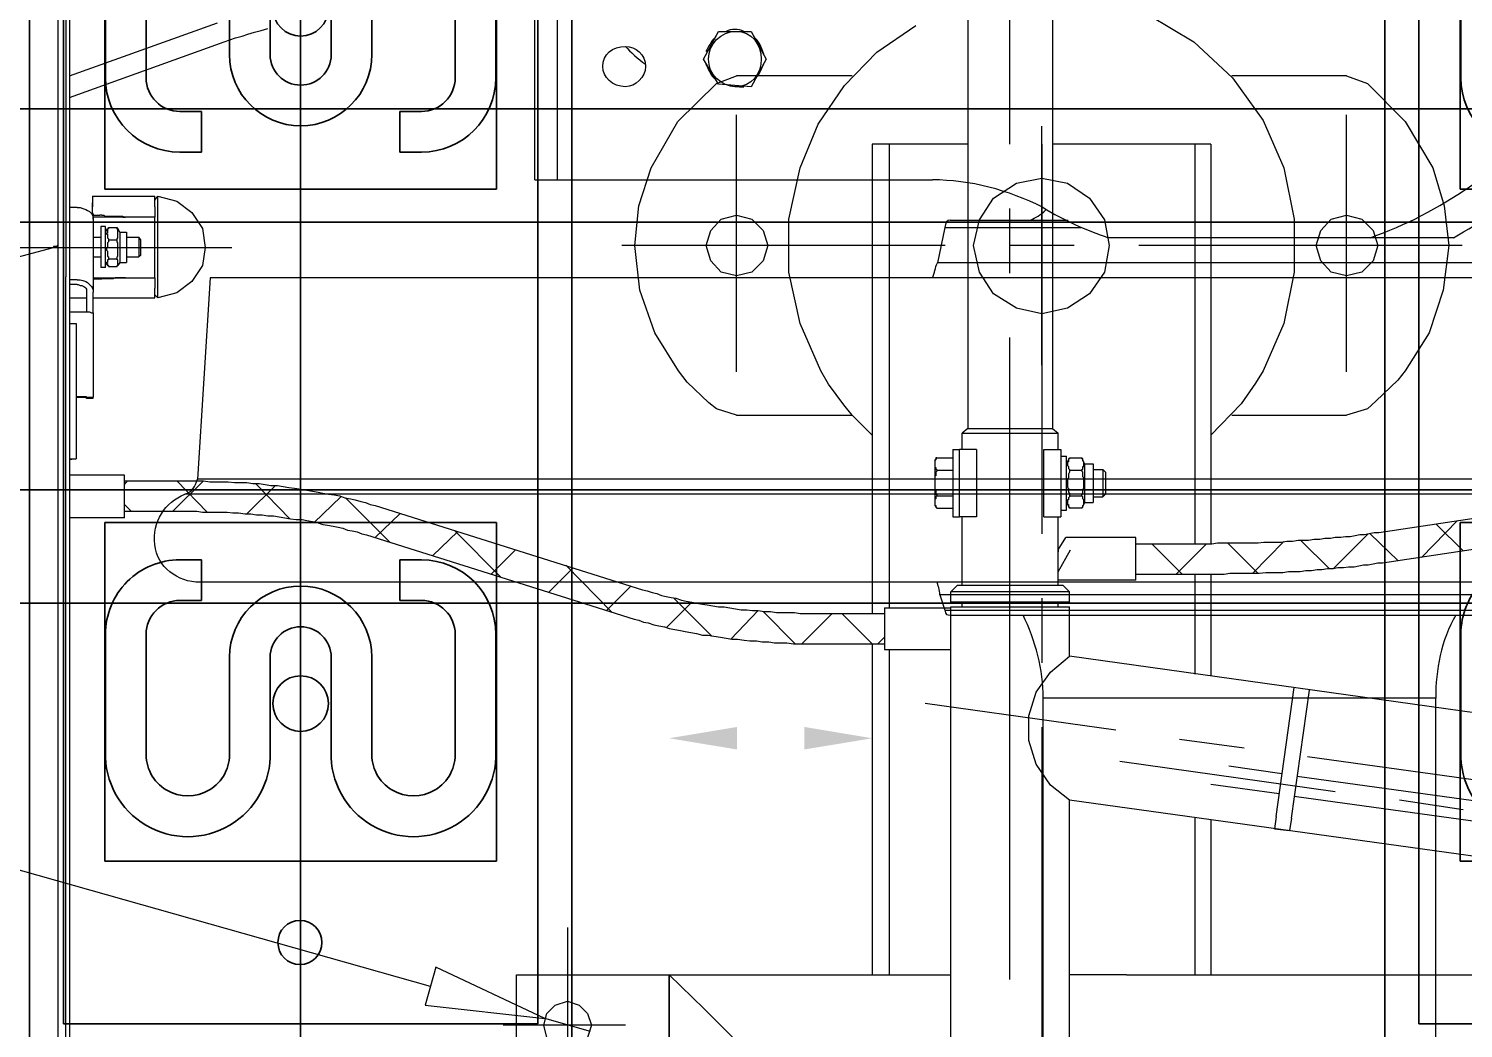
# Model space of a CAD drawing. Header units: millimetres. Extents: x 25083 to 52777, y 24772 to 45779.
# Drawn here: x 38318.5 to 38530.2, y 33867 to 34014.5 of the extents above; entities that cross this region are included whole.
import ezdxf

# ---------------------------------------------------------------- set-up
doc = ezdxf.new("R2010")
doc.units = ezdxf.units.MM
doc.layers.add('小车', color=7, linetype='Continuous')
doc.styles.get("Standard").update_dxf_attribs({"font": ''})
doc.styles.add('标准', font='', dxfattribs={"width": 0.667})
doc.styles.get('Standard').set_extended_font_data('SimSun')
doc.styles.get('标准').set_extended_font_data('FangSong_GB2312')
doc.dimstyles.new('15', dxfattribs={"dimtxt": 15, "dimasz": 10, "dimexe": 2, "dimexo": 1, "dimgap": 1, "dimtad": 1, "dimdsep": 46, "dimtxsty": 'Standard', "dimcen": 2.5, "dimadec": 0, "dimazin": 0, "dimtfac": 1, "dimtmove": 2, "dimatfit": 3, "dimfxl": 1, "dimtolj": 1, "dimarcsym": 0})
doc.dimstyles.new('ISO-25', dxfattribs={"dimtxt": 2.5, "dimasz": 2.5, "dimexe": 1.25, "dimexo": 0.625, "dimtad": 1, "dimtxsty": 'Standard', "dimcen": 2.5, "dimadec": 0, "dimazin": 0, "dimtfac": 1, "dimtmove": 0, "dimatfit": 3, "dimfxl": 1, "dimarcsym": 0})
doc.dimstyles.new('标准', dxfattribs={"dimtxt": 35, "dimasz": 4, "dimexe": 2, "dimexo": 0, "dimtad": 1, "dimdec": 1, "dimzin": 9, "dimdsep": 46, "dimtxsty": '标准', "dimcen": 0, "dimdle": 6, "dimazin": 2, "dimtfac": 1, "dimtdec": 1, "dimtmove": 0, "dimatfit": 3, "dimfxl": 1, "dimtolj": 1, "dimtzin": 0, "dimarcsym": 0})

# ---------------------------------------------------------------- blocks, each defined once
blk = doc.blocks.new('A$C6E4F4F8B')
for p, q in [((0, 70), (197.2, 70)), ((0, 70), (0, 0)), ((197.2, 70), (197.2, 0)), ((40.15, 63.8), (57.53, 63.8)), ((62.1, 63.92), (62.1, 6.08)), ((135.1, 63.92), (135.1, 6.08)), ((157.05, 63.8), (139.67, 63.8)), ((57.53, 57.8), (40.15, 57.8)), ((139.67, 57.8), (157.05, 57.8)), ((62.5, 52.83), (62.5, 49.63)), ((68.5, 52.83), (68.5, 49.63)), ((128.7, 52.83), (128.7, 49.63)), ((134.7, 52.83), (134.7, 49.63)), ((68.5, 49.63), (62.5, 49.63)), ((128.7, 49.63), (134.7, 49.63)), ((54.12, 45.5), (40.15, 45.5)), ((143.08, 45.5), (157.05, 45.5)), ((54.12, 39.5), (40.15, 39.5)), ((143.08, 39.5), (157.05, 39.5)), ((54.12, 30.5), (40.15, 30.5)), ((143.08, 30.5), (157.05, 30.5)), ((54.12, 24.5), (40.15, 24.5)), ((143.08, 24.5), (157.05, 24.5)), ((62.5, 17.17), (62.5, 20.37)), ((68.5, 20.37), (62.5, 20.37)), ((68.5, 17.17), (68.5, 20.37)), ((128.7, 17.17), (128.7, 20.37)), ((128.7, 20.37), (134.7, 20.37)), ((134.7, 17.17), (134.7, 20.37)), ((57.53, 12.2), (40.15, 12.2)), ((139.67, 12.2), (157.05, 12.2)), ((40.15, 6.2), (57.53, 6.2)), ((157.05, 6.2), (139.67, 6.2)), ((0, 0), (197.2, 0))]:
    blk.add_line(p, q)
at = {"color": 1}
for p, q in [((64, 63.92), (24, 63.92)), ((24, 63.92), (24, 6.08)), ((74, 63.92), (24, 63.92)), ((24, 63.92), (24, 6.08)), ((123.2, 63.92), (173.2, 63.92)), ((133.2, 63.92), (173.2, 63.92)), ((173.2, 63.92), (173.2, 6.08)), ((173.2, 63.92), (173.2, 6.08)), ((64, 6.08), (24, 6.08)), ((74, 6.08), (24, 6.08)), ((123.2, 6.08), (173.2, 6.08)), ((133.2, 6.08), (173.2, 6.08))]:
    blk.add_line(p, q, dxfattribs=at)
at = {"color": 6, "ltscale": 15}
for p, q in [((74, 6.08), (74, 63.92)), ((123.2, 6.08), (123.2, 63.92))]:
    blk.add_line(p, q, dxfattribs=at)
for centre in [(12, 34.89), (185.2, 34.89), (185.2, 34.89)]:
    blk.add_circle(centre, 3.25)
for centre in [(47.28, 35), (47.28, 35), (149.92, 35), (149.92, 35)]:
    blk.add_circle(centre, 4.1, dxfattribs=at)
for centre, radius, start, end in [((39.79, 51.65), 12.16, 88.3056, 271.6944), ((57.53, 52.83), 10.97, 0, 90), ((139.67, 52.83), 10.97, 90, 180), ((157.41, 51.65), 12.16, 268.3056, 91.6944), ((39.8, 51.65), 6.16, 86.7014, 273.2986), ((57.53, 52.83), 4.97, 0, 90), ((139.67, 52.83), 4.97, 90, 180), ((157.4, 51.65), 6.16, 266.7014, 93.2986), ((54.12, 35), 4.5, 270, 90), ((143.08, 35), 4.5, 90, 270), ((39.79, 18.35), 12.16, 88.3056, 271.6944), ((157.41, 18.35), 12.16, 268.3056, 91.6944), ((39.8, 18.35), 6.16, 86.7014, 273.2986), ((157.4, 18.35), 6.16, 266.7014, 93.2986), ((57.53, 17.17), 10.97, 270, 0), ((57.53, 17.17), 4.97, 270, 0), ((139.67, 17.17), 10.97, 180, 270), ((139.67, 17.17), 4.97, 180, 270)]:
    blk.add_arc(centre, radius, start, end)
at = {"ltscale": 15}
for centre, start, end in [((54.12, 35), 270, 90), ((143.08, 35), 90, 270)]:
    blk.add_arc(centre, 10.5, start, end, dxfattribs=at)
blk = doc.blocks.new('*D925')
at = {"color": 0, "lineweight": -2}
for p, q in [((29677.86, 34881.66), (29677.86, 32448.29)), ((40733.02, 34757.65), (40733.02, 32448.29)), ((29680.36, 32449.54), (40730.52, 32449.54))]:
    blk.add_line(p, q, dxfattribs=at)
at = {"color": 0}
for points in [[(29680.36, 32449.96), (29680.36, 32449.13), (29677.86, 32449.54)], [(40730.52, 32449.13), (40730.52, 32449.96), (40733.02, 32449.54)]]:
    blk.add_solid(points, dxfattribs=at)
at = {"layer": 'DEFPOINTS', "color": 0}
for p in [(29677.86, 34882.29), (40733.02, 34758.27), (40733.02, 32449.54)]:
    blk.add_point(p, dxfattribs=at)
at = {"color": 0, "insert": (35205.44, 32451.63), "char_height": 2.5, "attachment_point": 5}
blk.add_mtext('11055,15', dxfattribs=at)
blk = doc.blocks.new('zw$D2F4')
at = {"color": 7, "lineweight": 5}
for points in [[(766.48, 871.58), (766.48, 1149.36)], [(768.71, 871.95), (768.71, 1147.5)], [(798.42, 1145.64), (768.71, 1147.5)], [(753.49, 840.39), (753.49, 1147.13)], [(798.42, 841.87), (798.42, 1145.64)], [(812.9, 1097.74), (812.9, 1039.06)], [(812.9, 1097.74), (897.95, 1097.74)], [(812.9, 1094.39), (897.95, 1094.39)], [(827.02, 1070.63), (830.73, 1072.86)], [(830.73, 1072.86), (834.82, 1070.63)], [(826.65, 1065.8), (827.02, 1070.63)], [(834.82, 1070.63), (834.82, 1065.8)], [(830.73, 1063.57), (826.65, 1065.8)], [(834.82, 1065.8), (830.73, 1063.57)], [(751.63, 1037.95), (749.4, 1037.21)], [(751.63, 949.56), (751.63, 1037.95)], [(800.65, 949.19), (800.65, 1038.32)], [(805.85, 1037.21), (800.65, 1038.32)], [(748.66, 1036.46), (748.66, 951.42)], [(749.4, 1037.21), (749.4, 950.31)], [(805.85, 1037.21), (805.85, 1017.15)], [(806.96, 1036.46), (806.96, 1019.01)], [(676.24, 1022.72), (736.4, 1022.72)], [(736.4, 964.79), (736.4, 1022.72)], [(804.36, 962.19), (804.36, 1013.07)], [(681.07, 964.79), (736.4, 964.79)]]:
    blk.add_lwpolyline(points, dxfattribs=at)
for points in [[(753.49, 1147.13), (753.49, 1150.47), (755.72, 1153.44), (759.06, 1153.81)], [(759.06, 1153.81), (762.4, 1154.18), (765.37, 1152.33), (766.48, 1149.36)], [(766.48, 1149.36), (766.86, 1148.24), (767.6, 1147.87), (768.71, 1147.5)], [(832.59, 1084.37), (831.84, 1083.63), (830.73, 1082.51), (829.99, 1081.4)], [(829.99, 1072.48), (829.24, 1072.11), (828.13, 1071.74), (827.76, 1071)], [(834.07, 1071), (833.33, 1071.74), (832.59, 1072.11), (831.84, 1072.48)], [(827.02, 1069.51), (826.65, 1068.77), (826.65, 1067.66), (826.65, 1066.91)], [(834.82, 1066.91), (835.19, 1067.66), (835.19, 1068.77), (834.82, 1069.51)], [(827.76, 1065.43), (828.13, 1064.69), (829.24, 1064.31), (829.99, 1063.94)], [(831.47, 1063.94), (832.59, 1064.31), (833.33, 1064.69), (834.07, 1065.43)], [(751.63, 1037.95), (752.37, 1037.95), (753.12, 1038.32), (753.49, 1038.32)], [(798.42, 1039.06), (799.16, 1038.69), (799.91, 1038.69), (800.65, 1038.32)], [(808.82, 1022.72), (811.42, 1027.92), (812.9, 1033.49), (812.9, 1039.06)], [(749.4, 1037.21), (748.66, 1037.21), (748.66, 1036.83), (748.66, 1036.46)], [(806.96, 1036.46), (806.96, 1036.83), (806.59, 1037.21), (805.85, 1037.21)], [(736.4, 1022.72), (740.49, 1022.72), (744.95, 1023.84), (748.66, 1025.69)], [(806.96, 1024.58), (807.33, 1023.84), (807.71, 1023.09), (808.45, 1022.35)], [(808.82, 1022.72), (806.96, 1019.75), (805.48, 1016.41), (804.36, 1013.07)], [(804.36, 974.45), (808.08, 964.05), (814.39, 954.76), (823.3, 947.71)], [(748.66, 961.82), (744.95, 964.05), (740.49, 964.79), (736.4, 964.79)], [(804.36, 962.19), (808.82, 954.02), (815.13, 946.97), (822.56, 941.4)]]:
    blk.add_open_spline(points, degree=3, dxfattribs=at)
for points in [[(829.62, 1087.71), (828.13, 1087.71), (826.65, 1086.23), (826.65, 1084.37), (826.65, 1082.88), (828.13, 1081.4), (829.62, 1081.4), (831.47, 1081.4), (832.59, 1082.88), (832.59, 1084.37), (832.59, 1086.23), (831.47, 1087.71), (829.62, 1087.71)], [(830.73, 1072.11), (828.5, 1072.11), (826.65, 1070.26), (826.65, 1068.03), (826.65, 1065.8), (828.5, 1064.31), (830.73, 1064.31), (832.96, 1064.31), (834.82, 1065.8), (834.82, 1068.03), (834.82, 1070.26), (832.96, 1072.11), (830.73, 1072.11)]]:
    blk.add_open_spline(points, degree=3, knots=[0, 0, 0, 0, 1, 1, 1, 2, 2, 2, 3, 3, 3, 4, 4, 4, 4], dxfattribs=at)
blk = doc.blocks.new('*D468')
at = {"layer": 'DEFPOINTS', "color": 0}
for p in [(36394.73, 116814.5), (36374.45, 116811.67), (36378.59, 116781.93)]:
    blk.add_point(p, dxfattribs=at)
at = {"layer": '小车', "color": 0, "lineweight": -2}
for p, q in [((36394.73, 116814.5), (36388.79, 116857.13)), ((36374.45, 116811.67), (36396.71, 116814.77)), ((36398.31, 116788.72), (36395.28, 116810.54)), ((36378.59, 116781.93), (36400.85, 116785.03))]:
    blk.add_line(p, q, dxfattribs=at)
at = {"layer": '小车', "color": 0}
for points in [[(36395.94, 116810.63), (36394.62, 116810.44), (36394.73, 116814.5)], [(36398.98, 116788.81), (36397.65, 116788.62), (36398.87, 116784.75)]]:
    blk.add_solid(points, dxfattribs=at)
at = {"layer": '小车', "color": 0, "insert": (36409.43, 116840.3), "char_height": 35, "attachment_point": 5, "rotation": 277.9254, "style": '标准'}
blk.add_mtext('\\A1;30', dxfattribs=at)
blk = doc.blocks.new('*D471')
at = {"layer": 'DEFPOINTS', "color": 0}
for p in [(37119.2, 116894.7), (37119.2, 116859.78), (37149.16, 116859.78)]:
    blk.add_point(p, dxfattribs=at)
at = {"layer": '小车', "color": 0, "linetype": 'Continuous', "lineweight": -2}
for p, q in [((37119.2, 116860.78), (37119.2, 116896.7)), ((37149.16, 116860.78), (37149.16, 116896.7)), ((37139.16, 116894.7), (37129.2, 116894.7))]:
    blk.add_line(p, q, dxfattribs=at)
at = {"layer": '小车', "color": 0}
for points in [[(37129.2, 116896.37), (37129.2, 116893.04), (37119.2, 116894.7)], [(37139.16, 116896.37), (37139.16, 116893.04), (37149.16, 116894.7)]]:
    blk.add_solid(points, dxfattribs=at)
at = {"layer": '小车', "color": 0, "insert": (37185.09, 116894.7), "char_height": 15, "attachment_point": 5}
blk.add_mtext('\\A1;29.96', dxfattribs=at)
blk = doc.blocks.new('A$C1A4175F5')
at = {"layer": '小车', "color": 7, "lineweight": 0}
for points in [[(1270.51, 897.868), (1270.51, 773.561)], [(1271.63, 778.18), (1271.63, 898.288)], [(1269.95, 895.768), (1269.95, 773.421)], [(1124.925, 824.935), (1124.925, 751.163)], [(1137.384, 824.935), (1137.384, 751.163)], [(1247.132, 808.277), (1246.292, 808.557), (1245.452, 808.837), (1244.473, 809.117), (1243.633, 809.397), (1242.653, 809.677), (1241.673, 809.957), (1240.693, 810.237)], [(1110.646, 812.197), (1104.067, 808.277), (1098.328, 802.958), (1093.848, 796.658), (1090.768, 789.659)], [(1269.95, 803.238), (1248.112, 811.077)], [(1162.161, 789.659), (1159.501, 796.098), (1155.582, 801.838), (1150.822, 806.737), (1145.083, 810.657)], [(1269.95, 800.018), (1247.132, 808.277)], [(1081.529, 803.238), (1078.45, 802.118)], [(1081.529, 803.238), (1098.468, 803.238)], [(1154.462, 803.238), (1171.54, 803.238)], [(1174.48, 802.118), (1171.54, 803.238)], [(1078.45, 802.118), (1072.85, 796.518), (1068.791, 789.659)], [(1184.139, 789.659), (1180.219, 796.518), (1174.48, 802.118)], [(1101.547, 793.159), (1101.547, 734.085)], [(1101.547, 793.159), (1124.925, 793.159)], [(1103.927, 793.159), (1103.927, 734.085)], [(1111.486, 793.159), (1124.925, 793.159)], [(1137.384, 793.159), (1141.443, 793.159)], [(1137.384, 793.159), (1151.522, 793.159)], [(1149.002, 793.159), (1149.002, 724.706)], [(1151.522, 793.159), (1151.522, 723.866)], [(1068.791, 789.659), (1067.111, 784.06), (1066.411, 778.18)], [(1090.768, 789.659), (1089.228, 782.1), (1089.228, 774.261), (1090.768, 766.701), (1093.848, 759.702)], [(1159.081, 759.702), (1162.161, 766.701), (1163.841, 774.261), (1163.841, 782.1), (1162.161, 789.659)], [(1186.518, 778.18), (1185.959, 784.06), (1184.139, 789.659)], [(1256.931, 785.459), (1254.132, 784.759), (1251.892, 783.08), (1250.352, 780.7), (1249.932, 777.9), (1250.352, 775.24), (1251.892, 772.861), (1254.132, 771.181), (1256.931, 770.481)], [(1256.931, 770.481), (1256.931, 785.459)], [(1257.351, 784.899), (1256.931, 785.459)], [(1257.351, 783.92), (1257.351, 785.459)], [(1266.59, 785.459), (1257.351, 785.459)], [(1266.59, 785.459), (1266.59, 783.92)], [(1081.529, 771.601), (1081.529, 784.759)], [(1171.54, 771.601), (1171.54, 784.759)], [(1257.351, 783.92), (1257.351, 782.38)], [(1268.83, 783.78), (1268.41, 783.78), (1267.99, 783.64), (1267.57, 783.5), (1267.29, 783.36), (1267.01, 783.22), (1266.73, 782.94), (1266.59, 782.66), (1266.45, 782.38), (1266.45, 782.1)], [(1266.59, 784.34), (1266.59, 784.48)], [(1266.59, 782.94), (1266.59, 784.34)], [(1266.59, 782.94), (1266.59, 783.92)], [(1268.83, 783.78), (1269.95, 783.78)], [(1257.351, 773.421), (1257.351, 782.38)], [(1257.351, 782.38), (1266.45, 782.38)], [(1264.77, 782.52), (1264.63, 782.52), (1264.49, 782.52), (1264.211, 782.52), (1264.071, 782.52), (1263.931, 782.52), (1263.791, 782.52), (1263.651, 782.52), (1263.511, 782.52), (1263.231, 782.52), (1263.091, 782.52), (1262.951, 782.52), (1262.811, 782.52), (1262.671, 782.52), (1262.531, 782.52), (1262.391, 782.52), (1262.251, 782.52), (1262.111, 782.52), (1262.111, 782.38), (1261.971, 782.38), (1261.831, 782.38), (1261.691, 782.38)], [(1265.19, 782.66), (1265.05, 782.66), (1264.91, 782.66), (1264.77, 782.52)], [(1265.19, 782.66), (1265.47, 782.66)], [(1266.45, 782.66), (1266.31, 782.66), (1266.17, 782.66), (1266.03, 782.66), (1265.89, 782.66), (1265.75, 782.66), (1265.61, 782.66), (1265.47, 782.66)], [(1266.45, 782.8), (1266.45, 782.94)], [(1266.45, 782.94), (1266.59, 782.94)], [(1266.45, 782.94), (1266.73, 782.94)], [(1266.73, 782.94), (1266.45, 782.94)], [(1266.45, 782.8), (1266.45, 782.66)], [(1266.45, 782.1), (1266.45, 782.66)], [(1266.45, 782.1), (1266.45, 771.321)], [(1259.451, 779.02), (1259.731, 779.44)], [(1259.451, 776.78), (1259.451, 779.02)], [(1259.731, 779.44), (1259.731, 776.5)], [(1261.551, 779.44), (1259.731, 779.44)], [(1261.551, 780.14), (1261.551, 775.66)], [(1262.531, 780.14), (1261.551, 780.14)], [(1262.531, 780.14), (1262.811, 780.7)], [(1262.531, 780.14), (1262.531, 775.66)], [(1262.951, 779.02), (1262.951, 779.16), (1262.811, 779.3), (1262.811, 779.44), (1262.811, 779.58), (1262.811, 779.72), (1262.811, 779.86), (1262.811, 780), (1262.811, 780.14), (1262.811, 780.28), (1262.811, 780.42), (1262.811, 780.56), (1262.951, 780.7), (1262.951, 780.84)], [(1262.951, 780.7), (1262.811, 780.7)], [(1262.951, 776.5), (1262.811, 776.64), (1262.811, 776.78), (1262.811, 776.92), (1262.811, 777.06), (1262.811, 777.2), (1262.811, 777.34), (1262.811, 777.48), (1262.811, 777.62), (1262.811, 777.76), (1262.811, 777.9), (1262.811, 778.04), (1262.811, 778.18), (1262.811, 778.32), (1262.811, 778.46), (1262.811, 778.6), (1262.951, 778.74), (1262.951, 778.88), (1262.951, 779.02)], [(1264.211, 780.84), (1262.951, 780.84)], [(1262.951, 780.84), (1262.951, 780.7)], [(1264.211, 779.02), (1262.951, 779.02)], [(1264.211, 780.84), (1264.211, 780.7), (1264.35, 780.56), (1264.35, 780.42), (1264.35, 780.28), (1264.35, 780.14), (1264.35, 780), (1264.49, 780), (1264.49, 779.86), (1264.35, 779.86), (1264.35, 779.72), (1264.35, 779.58), (1264.35, 779.44), (1264.35, 779.3), (1264.211, 779.16), (1264.211, 779.02)], [(1264.35, 780.7), (1264.211, 780.7), (1264.211, 780.84)], [(1264.211, 779.02), (1264.211, 778.88), (1264.211, 778.74), (1264.35, 778.6), (1264.35, 778.46), (1264.35, 778.32), (1264.35, 778.18), (1264.35, 778.04), (1264.35, 777.9), (1264.49, 777.76), (1264.49, 777.62), (1264.49, 777.48), (1264.35, 777.34), (1264.35, 777.2), (1264.35, 777.06), (1264.35, 776.92), (1264.35, 776.78), (1264.35, 776.64), (1264.211, 776.5), (1264.211, 776.36), (1264.211, 776.22)], [(1264.63, 780.14), (1264.35, 780.7)], [(1264.63, 774.96), (1264.63, 780.98)], [(1264.63, 780.98), (1265.33, 780.98)], [(1265.33, 780.98), (1265.33, 774.96)], [(1266.45, 779.44), (1265.33, 779.44)], [(1066.411, 778.18), (1067.251, 771.601), (1069.35, 765.301), (1072.85, 759.702)], [(1180.079, 759.702), (1183.579, 765.301), (1185.819, 771.601), (1186.518, 778.18)], [(1271.63, 778.18), (1271.77, 778.18), (1271.77, 778.04), (1271.91, 778.04), (1272.05, 778.04), (1272.19, 778.04), (1272.33, 778.04), (1272.33, 777.9)], [(1271.63, 691.809), (1271.63, 778.18)], [(1284.368, 774.681), (1272.33, 777.9)], [(1259.451, 776.78), (1259.731, 776.5)], [(1261.551, 776.5), (1259.731, 776.5)], [(1262.531, 775.66), (1261.551, 775.66)], [(1262.531, 775.66), (1262.811, 775.24)], [(1262.951, 775.1), (1262.951, 775.24), (1262.811, 775.24), (1262.811, 775.38), (1262.811, 775.52), (1262.811, 775.66), (1262.811, 775.8), (1262.811, 775.94), (1262.811, 776.08), (1262.951, 776.08), (1262.951, 776.22)], [(1262.951, 776.22), (1262.951, 776.36), (1262.951, 776.5)], [(1264.211, 776.22), (1262.951, 776.22)], [(1264.211, 775.1), (1262.951, 775.1)], [(1264.211, 776.22), (1264.211, 776.08), (1264.35, 776.08), (1264.35, 775.94), (1264.35, 775.8), (1264.35, 775.66), (1264.49, 775.66), (1264.49, 775.52), (1264.35, 775.52), (1264.35, 775.38), (1264.35, 775.24), (1264.211, 775.24), (1264.211, 775.1)], [(1264.63, 775.66), (1264.35, 775.24)], [(1264.63, 774.96), (1265.33, 774.96)], [(1266.45, 776.5), (1265.33, 776.5)], [(1257.351, 773.421), (1257.351, 771.881)], [(1266.45, 773.421), (1257.351, 773.421)], [(1261.691, 773.421), (1261.831, 773.421), (1261.971, 773.421), (1262.111, 773.421), (1262.251, 773.421), (1262.391, 773.421), (1262.531, 773.421), (1262.671, 773.421), (1262.811, 773.421), (1262.951, 773.421), (1263.091, 773.421), (1263.231, 773.421), (1263.511, 773.281), (1263.651, 773.281), (1263.791, 773.281), (1263.931, 773.281), (1264.071, 773.281), (1264.211, 773.281), (1264.49, 773.281), (1264.63, 773.281), (1264.77, 773.281), (1264.91, 773.281), (1265.05, 773.281), (1265.19, 773.281)], [(1266.45, 773.281), (1265.19, 773.281)], [(1268.83, 773.141), (1268.41, 773.141), (1267.99, 773.001), (1267.57, 772.861), (1267.29, 772.721), (1267.01, 772.441), (1266.73, 772.161), (1266.59, 771.881), (1266.45, 771.601), (1266.45, 771.321)], [(1268.83, 773.141), (1269.95, 773.141)], [(1269.95, 773.421), (1269.95, 232.516)], [(1270.51, 232.376), (1270.51, 773.561)], [(1257.351, 770.901), (1256.931, 770.481)], [(1257.351, 770.481), (1257.351, 771.881)], [(1266.45, 769.781), (1266.45, 771.321)], [(1268.83, 772.441), (1268.69, 772.441), (1268.41, 772.301), (1268.13, 772.301), (1267.85, 772.161), (1267.71, 772.021), (1267.57, 771.881), (1267.43, 771.741), (1267.43, 771.461), (1267.43, 771.321)], [(1267.43, 771.321), (1267.43, 769.781)], [(1268.83, 772.441), (1269.95, 772.441)], [(1266.45, 770.481), (1257.351, 770.481)], [(1266.45, 768.241), (1266.45, 769.781)], [(1269.95, 770.481), (1267.43, 770.481)], [(1267.43, 769.781), (1267.43, 768.381)], [(1268.83, 768.381), (1268.41, 768.381), (1267.99, 768.381), (1267.57, 768.381), (1267.29, 768.381), (1267.01, 768.381), (1266.73, 768.241), (1266.59, 768.241), (1266.45, 768.241)], [(1266.45, 768.241), (1266.45, 755.782)], [(1269.95, 768.381), (1268.83, 768.381)], [(1269.95, 766.701), (1268.97, 766.701)], [(1268.97, 766.701), (1268.97, 746.683)], [(1072.85, 759.702), (1073.97, 758.302)], [(1073.97, 758.302), (1077.19, 755.223)], [(1093.848, 759.702), (1094.968, 757.882)], [(1094.968, 757.882), (1097.068, 754.803)], [(1157.961, 757.742), (1159.081, 759.702)], [(1175.6, 754.943), (1178.819, 758.022)], [(1178.819, 758.022), (1180.079, 759.702)], [(1155.722, 754.663), (1157.961, 757.742)], [(1268.83, 755.922), (1268.41, 755.922), (1267.99, 755.922), (1267.57, 755.922), (1267.29, 755.782), (1267.01, 755.782), (1266.73, 755.782), (1266.59, 755.782), (1266.45, 755.782)], [(1266.45, 755.642), (1266.45, 755.782)], [(1267.43, 755.782), (1267.43, 755.642)], [(1268.83, 755.782), (1268.69, 755.782), (1268.41, 755.782), (1268.13, 755.782), (1267.85, 755.782), (1267.71, 755.782), (1267.57, 755.782), (1267.43, 755.782)], [(1268.97, 755.922), (1268.83, 755.922)], [(1268.83, 755.782), (1268.97, 755.782)], [(1077.19, 755.223), (1078.45, 754.103)], [(1078.45, 754.103), (1081.529, 753.123)], [(1097.068, 754.803), (1101.547, 750.183)], [(1154.462, 753.123), (1155.722, 754.663)], [(1171.54, 753.123), (1174.48, 754.103)], [(1174.48, 754.103), (1175.6, 754.943)], [(1266.45, 755.642), (1266.59, 755.642)], [(1267.43, 755.642), (1266.45, 755.642)], [(1267.43, 755.642), (1267.57, 755.642)], [(1098.468, 753.123), (1081.529, 753.123)], [(1151.522, 750.183), (1154.462, 753.123)], [(1171.54, 753.123), (1154.462, 753.123)], [(1124.925, 751.163), (1124.085, 750.463)], [(1138.223, 750.463), (1124.085, 750.463)], [(1124.085, 748.083), (1124.085, 750.463)], [(1137.384, 751.163), (1124.925, 751.163)], [(1137.384, 751.163), (1138.223, 750.463)], [(1138.223, 748.083), (1138.223, 750.463)], [(1126.185, 748.083), (1123.665, 748.083)], [(1123.665, 748.083), (1123.665, 738.144)], [(1126.185, 738.144), (1126.185, 748.083)], [(1136.124, 748.083), (1138.643, 748.083)], [(1136.124, 748.083), (1136.124, 738.144)], [(1138.643, 738.144), (1138.643, 748.083)], [(1139.623, 748.083), (1138.643, 748.083)], [(1139.623, 748.083), (1139.623, 738.144)], [(1118.905, 745.983), (1118.905, 740.244)], [(1120.165, 745.983), (1118.905, 745.983)], [(1120.165, 745.983), (1120.585, 746.823)], [(1120.165, 745.983), (1120.165, 740.244)], [(1120.585, 745.004), (1120.585, 745.144), (1120.445, 745.144), (1120.445, 745.284), (1120.445, 745.424), (1120.445, 745.564), (1120.305, 745.564), (1120.305, 745.703), (1120.305, 745.843), (1120.305, 745.983), (1120.305, 746.123), (1120.305, 746.263), (1120.445, 746.403), (1120.445, 746.543), (1120.445, 746.683), (1120.585, 746.823)], [(1122.405, 746.823), (1120.585, 746.823)], [(1122.405, 746.823), (1122.405, 746.683), (1122.545, 746.683), (1122.545, 746.543), (1122.545, 746.403), (1122.545, 746.263), (1122.685, 746.263), (1122.685, 746.123), (1122.685, 745.983), (1122.685, 745.843), (1122.685, 745.703), (1122.545, 745.564), (1122.545, 745.424), (1122.545, 745.284), (1122.405, 745.144), (1122.405, 745.004)], [(1122.825, 745.983), (1122.405, 746.823)], [(1122.825, 739.124), (1122.825, 747.103)], [(1123.665, 747.103), (1122.825, 747.103)], [(1142.003, 746.823), (1139.623, 746.823)], [(1142.003, 746.823), (1142.143, 746.823), (1142.143, 746.683), (1142.143, 746.543), (1142.283, 746.403), (1142.283, 746.263), (1142.283, 746.123), (1142.283, 745.983)], [(1142.283, 746.403), (1142.003, 746.823)], [(1142.283, 745.983), (1142.283, 745.843), (1142.283, 745.703), (1142.283, 745.564), (1142.283, 745.424), (1142.143, 745.424), (1142.143, 745.284), (1142.143, 745.144), (1142.003, 745.144), (1142.003, 745.004)], [(1142.283, 746.403), (1142.283, 745.983)], [(1142.283, 745.983), (1142.283, 743.184)], [(1269.95, 746.683), (1268.97, 746.683)], [(1268.97, 746.683), (1269.95, 746.543)], [(1117.086, 744.724), (1117.506, 745.144)], [(1117.086, 744.724), (1117.086, 741.504)], [(1117.506, 745.144), (1117.506, 741.084)], [(1118.905, 745.144), (1117.506, 745.144)], [(1120.585, 741.224), (1120.585, 741.364), (1120.445, 741.644), (1120.445, 741.784), (1120.445, 741.924), (1120.445, 742.064), (1120.445, 742.204), (1120.305, 742.344), (1120.305, 742.484), (1120.305, 742.764), (1120.305, 742.904), (1120.305, 743.044), (1120.305, 743.184), (1120.305, 743.324), (1120.305, 743.464), (1120.305, 743.604), (1120.305, 743.744), (1120.305, 743.884), (1120.445, 744.024), (1120.445, 744.164), (1120.445, 744.304), (1120.445, 744.444), (1120.445, 744.724), (1120.585, 744.864), (1120.585, 745.004)], [(1122.405, 745.004), (1120.585, 745.004)], [(1122.405, 745.004), (1122.405, 744.864), (1122.405, 744.724), (1122.545, 744.444), (1122.545, 744.304), (1122.545, 744.164), (1122.545, 744.024), (1122.545, 743.884), (1122.685, 743.744), (1122.685, 743.604), (1122.685, 743.464), (1122.685, 743.324), (1122.685, 743.184), (1122.685, 743.044), (1122.685, 742.904), (1122.685, 742.764), (1122.685, 742.484), (1122.545, 742.344), (1122.545, 742.204), (1122.545, 742.064), (1122.545, 741.924)], [(1142.003, 745.004), (1139.623, 745.004)], [(1142.003, 745.004), (1142.003, 744.864), (1142.143, 744.724), (1142.143, 744.584), (1142.143, 744.444), (1142.143, 744.304), (1142.143, 744.164), (1142.283, 744.164), (1142.283, 744.024), (1142.283, 743.884), (1142.283, 743.744), (1142.283, 743.604), (1142.283, 743.464), (1142.283, 743.324), (1142.283, 743.184)], [(1142.283, 743.184), (1142.283, 743.044), (1142.283, 742.904), (1142.283, 742.764), (1142.283, 742.624), (1142.283, 742.484), (1142.283, 742.344), (1142.283, 742.204), (1142.143, 742.064), (1142.143, 741.924), (1142.143, 741.784), (1142.143, 741.644), (1142.143, 741.504), (1142.003, 741.364), (1142.003, 741.224)], [(1142.283, 743.184), (1142.283, 740.384)], [(1252.032, 743.464), (1251.192, 743.464), (1250.212, 743.464), (1249.232, 743.324), (1248.392, 743.324), (1247.412, 743.324), (1246.572, 743.324), (1245.592, 743.184), (1244.753, 743.184), (1243.773, 743.184), (1242.933, 743.044), (1241.953, 743.044), (1241.113, 742.904), (1240.273, 742.764), (1239.293, 742.764), (1238.453, 742.624), (1237.613, 742.484), (1236.773, 742.344), (1235.793, 742.204), (1234.954, 742.064), (1234.114, 741.924), (1233.274, 741.784), (1232.574, 741.644), (1231.734, 741.504), (1230.894, 741.364), (1230.054, 741.224), (1229.354, 740.944), (1228.514, 740.804), (1227.814, 740.664), (1226.974, 740.384), (1226.274, 740.244), (1225.574, 739.964), (1224.875, 739.824)], [(1261.831, 743.464), (1252.032, 743.464)], [(1261.831, 738.004), (1261.831, 744.304)], [(1261.831, 744.304), (1269.95, 744.304)], [(1036.874, 741.784), (1076.77, 735.765)], [(1117.086, 741.504), (1117.506, 741.084)], [(1118.905, 741.084), (1117.506, 741.084)], [(1120.585, 739.404), (1120.445, 739.544), (1120.445, 739.684), (1120.445, 739.824), (1120.305, 739.964), (1120.305, 740.104), (1120.305, 740.244), (1120.305, 740.384), (1120.305, 740.524), (1120.305, 740.664), (1120.445, 740.804), (1120.445, 740.944), (1120.445, 741.084), (1120.585, 741.224)], [(1122.405, 741.224), (1120.585, 741.224)], [(1122.545, 741.924), (1122.545, 741.784), (1122.405, 741.644), (1122.405, 741.364), (1122.405, 741.224)], [(1122.405, 741.224), (1122.405, 741.084), (1122.545, 740.944), (1122.545, 740.804), (1122.545, 740.664), (1122.685, 740.664), (1122.685, 740.524), (1122.685, 740.384), (1122.685, 740.244), (1122.685, 740.104), (1122.685, 739.964), (1122.545, 739.964), (1122.545, 739.824), (1122.545, 739.684), (1122.405, 739.544), (1122.405, 739.404)], [(1142.003, 741.224), (1139.623, 741.224)], [(1142.003, 741.224), (1142.143, 741.084), (1142.143, 740.944), (1142.143, 740.804), (1142.283, 740.804), (1142.283, 740.664), (1142.283, 740.524), (1142.283, 740.384)], [(1120.165, 740.244), (1118.905, 740.244)], [(1120.165, 740.244), (1120.585, 739.404)], [(1120.585, 739.404), (1122.405, 739.404)], [(1122.825, 740.244), (1122.405, 739.404)], [(1123.665, 739.124), (1122.825, 739.124)], [(1142.003, 739.404), (1139.623, 739.404)], [(1142.143, 739.824), (1142.143, 739.684), (1142.143, 739.544), (1142.003, 739.404)], [(1142.283, 739.824), (1142.003, 739.404)], [(1142.283, 740.384), (1142.283, 740.244), (1142.283, 740.104), (1142.283, 739.964), (1142.283, 739.824), (1142.143, 739.824)], [(1142.283, 740.384), (1142.283, 739.824)], [(1224.875, 739.824), (1185.399, 727.365)], [(1252.032, 738.984), (1251.192, 738.984), (1250.352, 738.844), (1249.372, 738.844), (1248.532, 738.844), (1247.692, 738.844), (1246.712, 738.844), (1245.872, 738.704), (1245.032, 738.704), (1244.053, 738.564), (1243.213, 738.564), (1242.373, 738.424), (1241.533, 738.424), (1240.693, 738.284), (1239.853, 738.284), (1239.013, 738.144), (1238.173, 738.004), (1237.333, 737.864), (1236.493, 737.724), (1235.653, 737.724), (1234.954, 737.584), (1234.114, 737.444), (1233.414, 737.304), (1232.574, 737.024), (1231.874, 736.884), (1231.034, 736.744), (1230.334, 736.604), (1229.634, 736.464), (1228.934, 736.184), (1228.234, 736.044), (1227.534, 735.904)], [(1261.831, 738.984), (1252.032, 738.984)], [(1036.314, 737.304), (1076.21, 731.285)], [(1126.185, 738.144), (1123.665, 738.144)], [(1124.085, 728.065), (1124.085, 738.144)], [(1136.124, 738.144), (1138.643, 738.144)], [(1138.223, 728.065), (1138.223, 738.144)], [(1139.623, 738.144), (1138.643, 738.144)], [(1261.831, 738.004), (1269.95, 738.004)], [(1076.77, 735.765), (1077.47, 735.765), (1078.17, 735.625), (1078.87, 735.485), (1079.569, 735.485), (1080.269, 735.345), (1080.969, 735.205), (1081.669, 735.205), (1082.369, 735.065), (1083.209, 735.065), (1083.909, 734.925), (1084.749, 734.925), (1085.449, 734.785), (1086.289, 734.785), (1087.129, 734.645), (1087.829, 734.645), (1088.669, 734.645), (1089.508, 734.505), (1090.348, 734.505), (1091.188, 734.365), (1092.028, 734.365), (1092.868, 734.365), (1093.708, 734.365), (1094.548, 734.225), (1095.388, 734.225), (1096.228, 734.225), (1097.068, 734.225), (1097.908, 734.225), (1098.747, 734.225), (1099.727, 734.225), (1100.567, 734.225), (1101.407, 734.085), (1102.247, 734.085)], [(1112.606, 728.765), (1112.606, 735.065)], [(1112.606, 735.065), (1122.965, 735.065)], [(1124.085, 733.245), (1122.965, 735.065)], [(1226.134, 735.485), (1186.658, 723.026)], [(1227.534, 735.904), (1226.834, 735.625), (1226.134, 735.485)], [(1102.247, 734.085), (1112.606, 734.085)], [(1124.085, 730.025), (1122.265, 733.245)], [(1124.085, 733.245), (1124.085, 732.965)], [(1076.21, 731.285), (1076.91, 731.285), (1077.61, 731.145), (1078.31, 731.005), (1079.01, 731.005), (1079.709, 730.865), (1080.409, 730.725), (1081.249, 730.725), (1081.949, 730.585), (1082.789, 730.585), (1083.489, 730.445), (1084.329, 730.445), (1085.169, 730.305), (1085.869, 730.305), (1086.709, 730.165), (1087.549, 730.165), (1088.389, 730.025), (1089.228, 730.025), (1090.068, 730.025), (1090.908, 729.885), (1091.748, 729.885), (1092.588, 729.885), (1093.428, 729.885), (1094.408, 729.745), (1095.248, 729.745), (1096.088, 729.745), (1096.928, 729.745), (1097.908, 729.745), (1098.747, 729.745), (1099.587, 729.605), (1100.427, 729.605), (1101.407, 729.605), (1102.247, 729.605)], [(1101.547, 729.605), (1101.547, 714.627)], [(1102.247, 729.605), (1112.606, 729.605)], [(1103.927, 729.605), (1103.927, 714.907)], [(1112.606, 728.765), (1124.085, 728.765)], [(1122.405, 727.085), (1123.385, 728.065)], [(1122.405, 727.085), (1139.903, 727.085)], [(1122.405, 725.546), (1122.405, 727.085)], [(1138.923, 728.065), (1123.385, 728.065)], [(1138.923, 728.065), (1139.903, 727.085)], [(1139.903, 725.546), (1139.903, 727.085)], [(1185.399, 727.365), (1184.699, 727.225), (1183.999, 726.945), (1183.299, 726.805), (1182.599, 726.525), (1181.899, 726.385), (1181.199, 726.245), (1180.499, 726.106), (1179.659, 725.826), (1178.959, 725.686), (1178.119, 725.546), (1177.419, 725.406), (1176.58, 725.266), (1175.88, 725.126), (1175.04, 724.986), (1174.2, 724.846), (1173.36, 724.846), (1172.52, 724.706), (1171.68, 724.566), (1170.84, 724.426), (1170, 724.426), (1169.16, 724.286), (1168.32, 724.286), (1167.48, 724.146), (1166.501, 724.146), (1165.661, 724.006), (1164.821, 724.006), (1163.841, 724.006), (1163.001, 724.006), (1162.161, 723.866), (1161.321, 723.866), (1160.341, 723.866), (1159.501, 723.866)], [(1122.405, 725.546), (1139.903, 725.546)], [(1139.903, 724.846), (1122.405, 724.846)], [(1122.405, 717.566), (1122.405, 724.846)], [(1124.085, 724.846), (1124.085, 725.546)], [(1138.223, 724.846), (1138.223, 725.546)], [(1139.903, 678.93), (1139.903, 724.846)], [(1149.702, 724.706), (1139.903, 724.706)], [(1149.702, 724.706), (1149.702, 718.546)], [(1159.501, 723.866), (1149.702, 723.866)], [(1186.658, 723.026), (1185.959, 722.886), (1185.259, 722.606), (1184.559, 722.466), (1183.719, 722.186), (1183.019, 722.046), (1182.179, 721.906), (1181.479, 721.626), (1180.639, 721.486), (1179.799, 721.346), (1179.099, 721.206), (1178.259, 721.066), (1177.419, 720.926), (1176.58, 720.646), (1175.74, 720.646), (1174.9, 720.506), (1173.92, 720.366), (1173.08, 720.226), (1172.24, 720.086), (1171.4, 720.086), (1170.42, 719.946), (1169.58, 719.806), (1168.6, 719.806), (1167.76, 719.666), (1166.781, 719.666), (1165.941, 719.526), (1164.961, 719.526), (1164.121, 719.526), (1163.141, 719.386)], [(1149.702, 718.546), (1139.903, 718.546)], [(1149.002, 718.546), (1149.002, 690.269)], [(1159.501, 719.386), (1149.702, 719.386)], [(1151.522, 719.386), (1151.522, 689.709)], [(1163.141, 719.386), (1162.301, 719.386), (1161.321, 719.386), (1160.341, 719.386), (1159.501, 719.386)], [(992.358, 699.368), (1122.405, 717.566)], [(1122.405, 696.289), (1125.205, 698.528), (1127.305, 701.608), (1128.424, 705.108), (1128.424, 708.747), (1127.305, 712.247), (1125.205, 715.187), (1122.405, 717.566)], [(1089.648, 693.629), (1086.989, 712.527)], [(1091.888, 693.909), (1089.228, 712.947)], [(1091.048, 700.208), (1098.887, 701.328)], [(1061.371, 696.009), (1088.809, 699.788)], [(1101.547, 698.668), (1091.468, 697.268)], [(1061.791, 693.069), (1089.228, 696.849)], [(992.358, 678.23), (1122.405, 696.289)], [(1122.405, 441.935), (1122.405, 696.289)], [(1089.648, 693.629), (1089.928, 691.809)], [(1091.888, 693.909), (1092.168, 692.089)], [(1101.547, 693.349), (1101.547, 670.531)], [(1103.927, 693.769), (1103.927, 692.089)], [(1092.168, 692.089), (1089.928, 691.809)], [(1103.927, 692.089), (1103.927, 689.009)], [(1149.002, 690.269), (1149.002, 670.531)], [(1271.63, 314.128), (1271.63, 691.809)], [(1103.927, 689.009), (1103.927, 670.531)], [(1151.522, 689.709), (1151.522, 670.531)], [(1139.903, 443.055), (1139.903, 678.93)], [(1114.006, 670.531), (992.358, 670.531)], [(1114.006, 670.531), (1122.405, 670.531)], [(1170.98, 670.531), (1139.903, 670.531)], [(1181.479, 670.531), (1170.98, 670.531)], [(1176.3, 665.492), (1181.479, 670.531)], [(1181.479, 630.495), (1181.479, 670.531)], [(1181.479, 670.531), (1181.479, 635.535)], [(1204.017, 670.531), (1181.479, 670.531)], [(1204.017, 635.535), (1204.017, 670.531)], [(1156.422, 645.614), (1176.3, 665.492)]]:
    blk.add_lwpolyline(points, dxfattribs=at)
at = {"layer": '小车', "color": 1, "lineweight": 0}
for points in [[(1131.224, 793.159), (1131.224, 840.754)], [(1081.529, 759.562), (1081.529, 797.498)], [(1171.54, 759.562), (1171.54, 797.498)], [(1126.465, 760.542), (1126.465, 795.818)], [(1126.465, 793.159), (1126.465, 735.625)], [(1131.224, 774.121), (1131.224, 783.64)], [(1064.451, 778.18), (1112.186, 778.18)], [(1073.97, 778.18), (1112.186, 778.18)], [(1121.705, 778.18), (1131.224, 778.18)], [(1121.705, 778.18), (1131.224, 778.18)], [(1140.743, 778.18), (1178.959, 778.18)], [(1140.743, 778.18), (1188.478, 778.18)], [(1257.351, 777.9), (1246.012, 777.9)], [(1284.928, 777.9), (1257.351, 777.9)], [(1131.224, 708.187), (1131.224, 764.602)], [(1126.465, 726.106), (1126.465, 716.586)], [(1131.224, 669.831), (1131.224, 724.846)], [(1115.546, 706.647), (1143.683, 710.567)], [(1126.465, 707.067), (1126.465, 659.472)], [(1131.224, 669.831), (1131.224, 708.187)], [(1096.648, 703.988), (1106.167, 705.248)], [(1040.094, 696.149), (1087.269, 702.728)], [(1083.209, 697.548), (1114.986, 702.028)], [(1064.311, 694.889), (1073.69, 696.289)], [(1196.457, 677.53), (1196.457, 633.575)], [(1196.457, 672.631), (1196.457, 633.575)], [(1187.918, 663.112), (1205.976, 663.112)]]:
    blk.add_lwpolyline(points, dxfattribs=at)
at = {"layer": '小车', "color": 7, "lineweight": 0}
for points in [[(1136.544, 778.18), (1135.704, 781.96), (1133.604, 785.179), (1130.244, 787.419), (1126.465, 788.119), (1122.685, 787.419), (1119.465, 785.179), (1117.226, 781.96), (1116.526, 778.18), (1117.226, 774.261), (1119.465, 771.041), (1122.685, 768.941), (1126.465, 768.101), (1130.244, 768.941), (1133.604, 771.041), (1135.704, 774.261), (1136.544, 778.18)], [(1086.009, 778.18), (1085.309, 780.42), (1083.769, 782.1), (1081.529, 782.66), (1079.289, 782.1), (1077.61, 780.42), (1076.91, 778.18), (1077.61, 775.94), (1079.289, 774.261), (1081.529, 773.701), (1083.769, 774.261), (1085.309, 775.94), (1086.009, 778.18)], [(1176.02, 778.18), (1175.32, 780.42), (1173.78, 782.1), (1171.54, 782.66), (1169.3, 782.1), (1167.62, 780.42), (1166.92, 778.18), (1167.62, 775.94), (1169.3, 774.261), (1171.54, 773.701), (1173.78, 774.261), (1175.32, 775.94), (1176.02, 778.18)], [(1199.957, 663.112), (1199.537, 664.792), (1198.277, 666.052), (1196.457, 666.612), (1194.778, 666.052), (1193.518, 664.792), (1192.958, 663.112), (1193.518, 661.292), (1194.778, 660.032), (1196.457, 659.612), (1198.277, 660.032), (1199.537, 661.292), (1199.957, 663.112)]]:
    blk.add_lwpolyline(points, close=True, dxfattribs=at)
at = {"layer": '小车', "color": 3, "lineweight": 0}
for points in [[(1237.473, 737.864), (1242.513, 743.044)], [(1249.652, 738.844), (1254.132, 743.464)], [(1254.691, 738.984), (1250.212, 743.464)], [(1261.831, 742.904), (1261.411, 743.464)], [(1222.635, 734.365), (1229.214, 740.944)], [(1233.834, 737.304), (1229.914, 741.084)], [(1243.773, 738.564), (1239.573, 742.764)], [(1260.851, 738.984), (1261.831, 739.964)], [(1064.311, 733.105), (1068.231, 737.024)], [(1070.47, 732.125), (1065.151, 737.584)], [(1224.875, 735.065), (1221.235, 738.564)], [(1073.97, 731.705), (1078.03, 735.625)], [(1083.489, 730.445), (1078.31, 735.625)], [(1084.049, 730.445), (1088.249, 734.645)], [(1206.256, 729.185), (1213.116, 736.044)], [(1216.335, 732.405), (1212.696, 735.904)], [(1095.388, 729.745), (1090.768, 734.505)], [(1094.548, 729.745), (1099.027, 734.225)], [(1106.727, 729.605), (1103.927, 732.405), (1102.247, 734.085)], [(1105.747, 729.605), (1110.226, 734.085)], [(1207.796, 729.605), (1204.157, 733.245)], [(1189.878, 724.006), (1196.737, 731.005)], [(1199.257, 726.945), (1195.618, 730.585)], [(1175.18, 720.506), (1180.779, 726.106)], [(1190.718, 724.286), (1187.078, 727.925)], [(1162.861, 719.386), (1167.62, 724.146)], [(1172.38, 720.086), (1168.32, 724.286)], [(1181.899, 721.766), (1178.119, 725.546)], [(1151.522, 719.386), (1156.002, 723.866)], [(1161.881, 719.386), (1157.401, 723.866)], [(1150.682, 719.386), (1149.702, 720.366)], [(1352.401, 707.207), (1216.755, 668.851)], [(1193.098, 662.132), (1199.817, 664.092)], [(1199.817, 664.092), (1199.957, 664.092)]]:
    blk.add_lwpolyline(points, dxfattribs=at)
for points in [[(1215.915, 671.651), (1217.455, 666.052), (1199.817, 664.092)], [(1215.915, 671.651), (1217.455, 666.052), (1199.817, 664.092), (1215.915, 671.651)]]:
    blk.add_lwpolyline(points, close=True, dxfattribs=at)
at = {"layer": '小车'}
dim = blk.add_linear_dim(base=(1151.522, 705.449), p1=(1181.479, 670.531), p2=(1151.522, 670.531), dimstyle='15', override={"dimfxl": 0.18}, dxfattribs=at)
dim.commit()
dim.dimension.update_dxf_attribs({"geometry": '*D471', "text_midpoint": (1217.407, 705.449), "dimtype": 128, "insert": (-35967.681, -116189.253)})
dim = blk.add_aligned_dim(p1=(410.909, 592.677), p2=(406.768, 622.421), distance=-20.472, dimstyle='标准', dxfattribs=at)
dim.commit()
dim.dimension.update_dxf_attribs({"geometry": '*D468', "text_midpoint": (441.753, 651.042), "insert": (-35967.681, -116189.253)})
blk = doc.blocks.new('zw$50CE')
blk.add_blockref('zw$D2F4', (22.01, 103.57))
at = {"layer": '小车', "ltscale": 10, "xscale": -1, "rotation": 270}
blk.add_blockref('A$C1A4175F5', (47.03, 0), dxfattribs=at)

msp = doc.modelspace()

# ---------------------------------------------------------------- linework, layer by layer
msp.add_line((38358.63, 33290.649), (38358.63, 34123.983))
at = {"ltscale": 15}
for p, q in [((29782.964, 34002.733), (40674.281, 34002.733)), ((29782.964, 33929.733), (40674.281, 33929.733))]:
    msp.add_line(p, q, dxfattribs=at)
at = {"color": 1, "ltscale": 15}
for p, q in [((29782.964, 33985.983), (40674.281, 33985.983)), ((37659.964, 33946.483), (40674.281, 33946.483))]:
    msp.add_line(p, q, dxfattribs=at)
at = {"ltscale": 15}
for points in [[(38318.63, 33273.983), (38318.63, 34140.649), (38398.63, 34140.649), (38398.63, 33273.983)], [(38518.63, 33273.983), (38518.63, 34140.649), (38598.63, 34140.649), (38598.63, 33273.983)]]:
    msp.add_lwpolyline(points, close=True, dxfattribs=at)

# ---------------------------------------------------------------- block references
at = {"rotation": 90}
msp.add_blockref('zw$50CE', (39594.481, 33157.316), dxfattribs=at)
at = {"xscale": -1, "rotation": 269.9999999999999}
for p in [(38323.63, 33867.633), (38523.63, 33867.633)]:
    msp.add_blockref('A$C6E4F4F8B', p, dxfattribs=at)

# ---------------------------------------------------------------- dimensions: what is measured, and where the dimension line sits
dim = msp.add_linear_dim(base=(40733.0166, 32449.5434), p1=(29677.8617, 34882.2868), p2=(40733.0166, 34758.2702), dimstyle='ISO-25')
dim.commit()
dim.dimension.update_dxf_attribs({"geometry": '*D925', "text_midpoint": (35205.4391, 32449.5434), "dimtype": 160})

doc.saveas('drawing.dxf')
